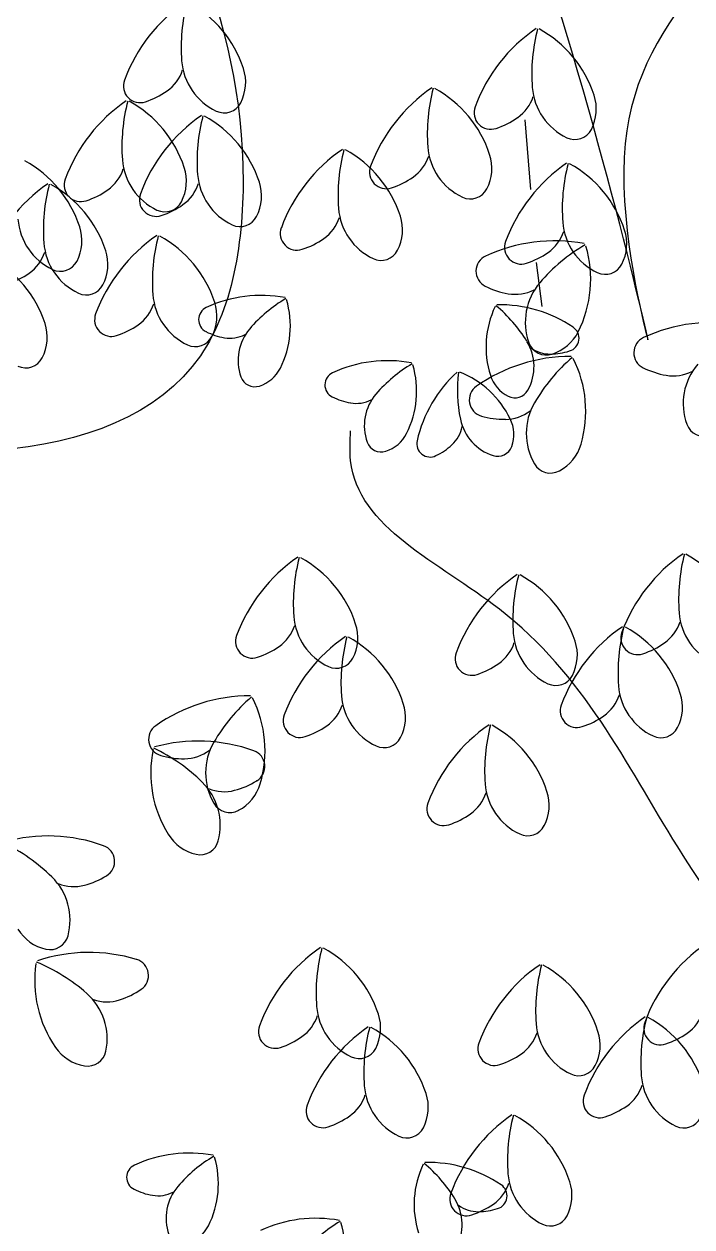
# Model space of a CAD drawing. Header units: millimetres. Extents: x 87938 to 265635, y 330093 to 434310.
# Drawn here: x 133239 to 133716, y 386085 to 386945 of the extents above; entities that cross this region are included whole.
import ezdxf

# ---------------------------------------------------------------- set-up
doc = ezdxf.new("R2010")
doc.units = ezdxf.units.MM

# ---------------------------------------------------------------- blocks, each defined once
blk = doc.blocks.new('A$C375B4AEE')
for p, q in [((5125.86, 5353.12), (5129.9, 5303.43)), ((5133.94, 5251.32), (5137.98, 5219.81))]:
    blk.add_line(p, q)
for centre, radius, start, end in [((4949.43, 5340.84), 117.21, 124.40992, 159.68568), ((5006.87, 5404.96), 126.82, 165.19736, 184.33018), ((4845.11, 5363.82), 83.66, 18.11828, 61.26607), ((5200.16, 5321.81), 117.21, 124.40993, 159.68568), ((5257.6, 5385.93), 126.82, 165.19736, 184.33018), ((5095.84, 5344.79), 83.66, 18.11828, 61.26607), ((4923.66, 5398.66), 43.37, 184.33018, 244.70861), ((4852.97, 5398.04), 29.57, 305.0675, 341.9072), ((4894.43, 5379.96), 31.77, 332.70293, 18.11829), ((4850.69, 5377.4), 11.93, 159.68584, 288.61535), ((5125.45, 5279.31), 117.21, 124.40993, 159.68568), ((5182.89, 5343.43), 126.82, 165.19736, 184.33018), ((5021.13, 5302.29), 83.66, 18.11828, 61.26607), ((5174.39, 5379.63), 43.37, 184.33018, 244.70861), ((4907.07, 5270.11), 117.21, 124.40989, 159.68567), ((4964.51, 5334.23), 126.82, 165.19739, 184.33018), ((4802.75, 5293.09), 83.66, 18.11828, 61.26612), ((4836.13, 5422.03), 58.87, 288.18028, 305.06749), ((5103.7, 5379.01), 29.57, 305.06752, 341.90719), ((5145.16, 5360.93), 31.77, 332.70293, 18.11828), ((4910.82, 5371.5), 13.32, 244.70864, 332.70271), ((5101.42, 5358.37), 11.93, 159.68581, 288.61526), ((4960.81, 5259.57), 117.21, 124.40992, 159.68568), ((5018.26, 5323.69), 126.82, 165.19736, 184.33018), ((4856.5, 5282.54), 83.66, 18.11828, 61.26607), ((5086.86, 5403), 58.87, 288.18029, 305.0675), ((5161.55, 5352.47), 13.32, 244.70866, 332.70271), ((5061.62, 5235.38), 117.21, 124.40993, 159.68568), ((5119.06, 5299.5), 126.82, 165.19736, 184.33018), ((4957.3, 5258.36), 83.66, 18.11828, 61.26607), ((5099.68, 5337.13), 43.37, 184.33018, 244.70861), ((4728.04, 5250.58), 83.66, 18.11828, 61.26612), ((4881.3, 5327.93), 43.37, 184.33017, 244.70868), ((5028.99, 5336.51), 29.57, 305.0675, 341.90719), ((5070.45, 5318.42), 31.77, 332.70293, 18.11829), ((4810.6, 5327.31), 29.57, 305.06747, 341.90732), ((4852.07, 5309.23), 31.77, 332.70281, 18.11841), ((4935.04, 5317.39), 43.37, 184.33018, 244.70861), ((5026.71, 5315.86), 11.93, 159.68581, 288.61526), ((5221.95, 5225.42), 117.21, 124.40993, 159.68568), ((5279.39, 5289.54), 126.82, 165.19736, 184.33018), ((5117.63, 5248.4), 83.66, 18.11828, 61.26607), ((4850.91, 5210.66), 117.21, 124.40993, 159.68568), ((4908.35, 5274.78), 126.82, 165.19736, 184.33018), ((4746.59, 5233.64), 83.66, 18.11828, 61.26607), ((4808.33, 5306.67), 11.93, 159.68548, 288.61516), ((4864.35, 5316.76), 29.57, 305.0675, 341.9072), ((4905.81, 5298.68), 31.77, 332.70293, 18.11829), ((5012.15, 5360.49), 58.87, 288.1803, 305.0675), ((4793.77, 5351.29), 58.87, 288.18028, 305.06753), ((4862.07, 5296.12), 11.93, 159.68584, 288.61535), ((5086.84, 5309.96), 13.32, 244.70864, 332.70271), ((4868.46, 5300.77), 13.32, 244.70857, 332.70275), ((4847.51, 5340.75), 58.87, 288.18028, 305.06749), ((5035.85, 5293.2), 43.37, 184.33018, 244.70861), ((4806.59, 5285.43), 43.37, 184.33017, 244.70868), ((4922.21, 5290.22), 13.32, 244.70864, 332.70271), ((4965.16, 5292.58), 29.57, 305.0675, 341.90719), ((5006.62, 5274.49), 31.77, 332.70293, 18.11829), ((5196.17, 5283.24), 43.37, 184.33018, 244.70861), ((4777.36, 5266.72), 31.77, 332.70281, 18.11841), ((4962.88, 5271.93), 11.93, 159.68581, 288.61526), ((5125.48, 5282.62), 29.57, 305.06752, 341.90719), ((5166.94, 5264.53), 31.77, 332.70293, 18.11828), ((4825.13, 5268.48), 43.37, 184.33018, 244.70858), ((4928.85, 5173.72), 117.21, 124.40989, 159.68567), ((4986.3, 5237.84), 126.82, 165.19739, 184.33018), ((4824.54, 5196.7), 83.66, 18.11828, 61.26612), ((4948.32, 5316.56), 58.87, 288.1803, 305.0675), ((5146.99, 5149.43), 117.21, 79.54266, 114.81839), ((5123.21, 5261.97), 11.93, 159.68581, 288.61526), ((5232.93, 5154.35), 126.82, 120.33009, 139.46286), ((5089.26, 5239.31), 83.66, 333.251, 16.39875), ((4703.24, 5181.53), 83.66, 18.11828, 61.26607), ((4754.44, 5267.86), 29.57, 305.0675, 341.9072), ((4795.9, 5249.77), 31.77, 332.70294, 18.11827), ((5023.01, 5266.03), 13.32, 244.70864, 332.70271), ((5102.79, 5244.99), 11.93, 114.81859, 243.7477), ((5108.65, 5306.6), 58.87, 288.18029, 305.0675), ((4793.75, 5258.26), 13.32, 244.70857, 332.70275), ((5183.34, 5256.07), 13.32, 244.70866, 332.70271), ((4737.61, 5291.84), 58.87, 288.18028, 305.06749), ((5169.51, 5208.59), 43.37, 139.46294, 199.84128), ((4812.3, 5241.31), 13.32, 244.70872, 332.70275), ((4903.08, 5231.54), 43.37, 184.33017, 244.70868), ((5123.96, 5286.89), 58.87, 243.313, 260.20026), ((5118.97, 5258.02), 29.57, 260.2003, 297.03997), ((4832.39, 5230.92), 29.57, 305.06747, 341.90732), ((4937.4, 5133.89), 93.77, 79.54264, 114.81837), ((4873.85, 5212.83), 31.77, 332.70281, 18.11841), ((5006.16, 5137.83), 101.45, 120.33006, 139.46287), ((4891.22, 5205.79), 66.93, 333.25103, 16.39876), ((5164.98, 5190.85), 66.93, 154.47324, 197.62104), ((5040.72, 5141.98), 101.45, 31.40918, 50.54198), ((5107.98, 5127.19), 93.77, 56.05367, 91.32941), ((4830.12, 5210.27), 11.93, 159.68548, 288.61516), ((4902.05, 5210.34), 9.54, 114.81822, 243.74802), ((4752.56, 5197.66), 31.77, 332.70294, 18.11827), ((4815.55, 5254.9), 58.87, 288.18028, 305.06753), ((4955.42, 5181.22), 34.69, 139.46287, 199.84132), ((5155.02, 5197.06), 9.54, 287.12411, 56.05358), ((5259.88, 5091.14), 117.21, 79.54264, 114.81839), ((4890.25, 5204.37), 13.32, 244.70857, 332.70275), ((4918.98, 5243.86), 47.1, 243.313, 260.20022), ((4914.99, 5220.76), 23.65, 260.20023, 297.0399), ((5097.7, 5176.77), 34.69, 331.03074, 31.40913), ((5141.25, 5198.39), 13.32, 199.84152, 287.83573), ((5135.6, 5215.95), 31.77, 287.83558, 333.25108), ((5215.68, 5186.7), 11.93, 114.81859, 243.7477), ((5143.89, 5209.4), 23.65, 233.83216, 270.67183), ((5143.62, 5232.85), 47.1, 270.67182, 287.55904), ((4768.95, 5189.2), 13.32, 244.70872, 332.70275), ((5027.71, 5087.26), 93.77, 79.54264, 114.81837), ((5096.47, 5091.2), 101.45, 120.33006, 139.46287), ((4981.53, 5159.16), 66.93, 333.25103, 16.39876), ((5158.64, 5066.85), 117.21, 89.87295, 125.14869), ((5242.31, 5087.1), 126.82, 130.66038, 149.79322), ((5085.73, 5144.92), 83.66, 343.58128, 26.72912), ((5282.4, 5150.3), 43.37, 139.46294, 199.84126), ((4932.81, 5173.06), 10.66, 199.84128, 287.83559), ((4928.29, 5187.11), 25.42, 287.83554, 333.25095), ((4992.36, 5163.71), 9.54, 114.81833, 243.74791), ((5140.22, 5103.11), 93.77, 131.9815, 167.25725), ((5179.01, 5160.02), 101.45, 172.76895, 191.90173), ((5055.07, 5110.34), 66.93, 25.68991, 68.83766), ((5125.42, 5178.29), 25.42, 197.6211, 243.0365), ((5236.85, 5228.61), 58.87, 243.31296, 260.20022), ((5231.86, 5199.73), 29.57, 260.20023, 297.03997), ((5098.02, 5152.94), 11.93, 125.14876, 254.07822), ((5118.73, 5165.13), 10.66, 243.03639, 331.03068), ((5009.29, 5197.23), 47.1, 243.313, 260.20022), ((5005.3, 5174.13), 23.65, 260.20023, 297.0399), ((5045.73, 5134.59), 34.69, 139.46287, 199.84132), ((5170.19, 5129.09), 43.37, 149.79323, 210.17164), ((5111.6, 5168.65), 29.57, 270.5305, 307.3701), ((5057.69, 5138.3), 23.65, 312.63916, 349.4787), ((5113.69, 5146.25), 34.69, 191.90169, 252.2802), ((5111.33, 5197.96), 58.87, 253.64335, 270.53052), ((5092.48, 5128.33), 25.42, 340.27443, 25.68995), ((5254.14, 5140.1), 13.32, 199.84152, 287.83556), ((5018.6, 5140.48), 25.42, 287.83554, 333.25095), ((5023.12, 5126.43), 10.66, 199.84128, 287.83559), ((5058.07, 5121.69), 9.54, 167.2572, 296.18675), ((5041.81, 5155.55), 47.1, 295.75189, 312.63911), ((5106.37, 5123.35), 10.66, 252.28026, 340.27451), ((5135.51, 5130.25), 31.77, 298.16595, 343.5814), ((5144.21, 5113.99), 13.32, 210.17145, 298.16605), ((5029.63, 4943.78), 117.21, 124.40989, 159.68567), ((5087.07, 5007.9), 126.82, 165.19739, 184.33018), ((4925.31, 4966.76), 83.66, 18.11828, 61.26612), ((5305.15, 4946.27), 117.21, 124.40991, 159.68567), ((5362.59, 5010.39), 126.82, 165.19739, 184.33018), ((5200.83, 4969.25), 83.66, 18.11828, 61.26609), ((5186.59, 4931.51), 117.21, 124.40989, 159.68567), ((5244.03, 4995.63), 126.82, 165.1974, 184.33018), ((5082.27, 4954.49), 83.66, 18.11828, 61.26612), ((5003.86, 5001.6), 43.37, 184.33017, 244.70868), ((5279.38, 5004.09), 43.37, 184.33018, 244.70863), ((4933.16, 5000.98), 29.57, 305.06747, 341.90732), ((4974.63, 4982.89), 31.77, 332.70281, 18.11841), ((5261.8, 4894.16), 117.21, 124.40991, 159.68568), ((5319.25, 4958.28), 126.82, 165.1974, 184.33018), ((5157.49, 4917.14), 83.66, 18.11828, 61.26612), ((5208.69, 5003.47), 29.57, 305.06741, 341.90735), ((4930.89, 4980.33), 11.93, 159.68548, 288.61516), ((5063.72, 4887.05), 117.21, 124.40989, 159.68567), ((5121.16, 4951.16), 126.82, 165.19739, 184.33018), ((4959.41, 4910.02), 83.66, 18.11828, 61.26612), ((5090.13, 4988.71), 29.57, 305.06747, 341.90732), ((5160.82, 4989.33), 43.37, 184.33017, 244.70868), ((5131.59, 4970.62), 31.77, 332.70281, 18.11841), ((5206.41, 4982.82), 11.93, 159.68548, 288.61516), ((5191.85, 5027.45), 58.87, 288.18028, 305.06753), ((4916.33, 5024.96), 58.87, 288.18028, 305.06753), ((5087.85, 4968.06), 11.93, 159.68548, 288.61516), ((4991.02, 4974.43), 13.32, 244.70857, 332.70275), ((5073.29, 5012.69), 58.87, 288.18028, 305.06753), ((5147.99, 4962.16), 13.32, 244.70857, 332.70275), ((5236.03, 4951.98), 43.37, 184.33017, 244.70868), ((4929.32, 4824.23), 117.21, 89.87295, 125.14869), ((5012.99, 4844.48), 126.82, 130.66039, 149.79321), ((4856.41, 4902.3), 83.66, 343.58128, 26.72912), ((5037.95, 4944.86), 43.37, 184.33017, 244.70868), ((5008.72, 4926.16), 31.77, 332.70281, 18.11841), ((5165.34, 4951.36), 29.57, 305.06747, 341.90732), ((5206.8, 4933.27), 31.77, 332.70281, 18.11841), ((4964.98, 4923.6), 11.93, 159.68548, 288.61516), ((4967.26, 4944.24), 29.57, 305.06747, 341.90732), ((5163.07, 4930.71), 11.93, 159.68548, 288.61516), ((5148.5, 4975.34), 58.87, 288.18028, 305.06753), ((4868.71, 4910.32), 11.93, 125.14876, 254.07822), ((4950.42, 4968.23), 58.87, 288.18028, 305.06753), ((5166.46, 4824.09), 117.21, 124.40989, 159.68567), ((5223.9, 4888.21), 126.82, 165.1974, 184.33018), ((5062.14, 4847.06), 83.66, 18.11828, 61.26612), ((5223.2, 4924.81), 13.32, 244.70857, 332.70275), ((5025.12, 4917.7), 13.32, 244.70857, 332.70275), ((4941.96, 4886.43), 83.66, 168.57019, 211.71798), ((4806.19, 4789.35), 126.82, 45.50611, 64.63896), ((4892.24, 4791.89), 117.21, 70.15065, 105.42637), ((4882.28, 4926.03), 29.57, 270.5305, 307.3701), ((4940.87, 4886.47), 43.37, 149.79323, 210.17164), ((4927.99, 4890.92), 11.93, 301.22092, 70.15068), ((4882.01, 4955.33), 58.87, 253.64335, 270.53052), ((4864.68, 4848.87), 43.37, 345.12777, 45.50616), ((4903.28, 4930.83), 58.87, 284.76883, 301.65603), ((4906.19, 4887.63), 31.77, 298.16595, 343.5814), ((5140.69, 4881.9), 43.37, 184.33017, 244.70868), ((4910.75, 4902.5), 29.57, 247.9291, 284.76879), ((5070, 4881.28), 29.57, 305.06747, 341.90732), ((5111.46, 4863.2), 31.77, 332.70281, 18.11841), ((4914.9, 4871.37), 13.32, 210.17145, 298.16605), ((5067.72, 4860.64), 11.93, 159.68548, 288.61516), ((5053.16, 4905.27), 58.87, 288.18028, 305.06753), ((4784.83, 4724.04), 117.21, 70.15066, 105.42638), ((4897.82, 4859.15), 31.77, 211.71802, 257.13344), ((5127.85, 4854.74), 13.32, 244.70857, 332.70275), ((4698.78, 4721.5), 126.82, 45.50611, 64.63896), ((4820.58, 4823.07), 11.93, 301.22092, 70.15068), ((4893.72, 4841.16), 13.32, 257.13344, 345.12771), ((4757.26, 4781.03), 43.37, 345.12777, 45.50616), ((4803.33, 4834.65), 29.57, 247.9291, 284.76879), ((4795.86, 4862.99), 58.87, 284.76883, 301.65603), ((4790.41, 4791.3), 31.77, 211.71802, 257.13341), ((4786.3, 4773.32), 13.32, 257.13336, 345.12771), ((5321.46, 4667.33), 117.21, 124.40991, 159.68568), ((4814.33, 4640.8), 117.21, 73.17809, 108.45381), ((5045.94, 4664.84), 117.21, 124.40989, 159.68567), ((5103.38, 4728.96), 126.82, 165.19739, 184.33018), ((4941.62, 4687.81), 83.66, 18.11828, 61.26612), ((4858.99, 4737.84), 83.66, 171.59762, 214.74545), ((4728.54, 4633.72), 126.82, 48.53354, 67.66636), ((4844.8, 4741.58), 11.93, 304.2488, 73.17804), ((5202.9, 4652.56), 117.21, 124.40989, 159.68567), ((5260.35, 4716.68), 126.82, 165.1974, 184.33018), ((5098.59, 4675.54), 83.66, 18.11828, 61.26612), ((4818.01, 4780.13), 58.87, 287.7962, 304.68349), ((4783.8, 4696.25), 43.37, 348.15504, 48.53349), ((4826.97, 4752.23), 29.57, 250.95655, 287.79628), ((4949.48, 4722.03), 29.57, 305.06747, 341.90732), ((5020.17, 4722.65), 43.37, 184.33017, 244.70868), ((4990.94, 4703.95), 31.77, 332.70281, 18.11841), ((5225, 4724.52), 29.57, 305.06741, 341.90735), ((4947.2, 4701.39), 11.93, 159.68548, 288.61516), ((5080.04, 4608.1), 117.21, 124.40989, 159.68567), ((5137.48, 4672.22), 126.82, 165.19739, 184.33018), ((4975.72, 4631.08), 83.66, 18.11828, 61.26612), ((5177.13, 4710.38), 43.37, 184.33017, 244.70868), ((5278.12, 4615.22), 117.21, 124.40991, 159.68568), ((5335.56, 4679.33), 126.82, 165.1974, 184.33018), ((5222.72, 4703.88), 11.93, 159.68541, 288.61535), ((5173.8, 4638.19), 83.66, 18.11828, 61.26612), ((4932.64, 4746.02), 58.87, 288.18028, 305.06753), ((5106.44, 4709.76), 29.57, 305.06747, 341.90732), ((5147.9, 4691.68), 31.77, 332.70281, 18.11841), ((5208.16, 4748.51), 58.87, 288.18028, 305.06753), ((4816.35, 4708.26), 31.77, 214.7455, 260.16082), ((4813.2, 4690.08), 13.32, 260.16095, 348.15512), ((5007.33, 4695.49), 13.32, 244.70857, 332.70275), ((5104.17, 4689.12), 11.93, 159.68548, 288.61516), ((5089.61, 4733.75), 58.87, 288.18028, 305.06753), ((5164.3, 4683.22), 13.32, 244.70857, 332.70275), ((5252.35, 4673.03), 43.37, 184.33017, 244.70863), ((5054.26, 4665.92), 43.37, 184.33017, 244.70868), ((5181.65, 4672.41), 29.57, 305.06747, 341.90732), ((4983.57, 4665.3), 29.57, 305.06747, 341.90732), ((5025.03, 4647.22), 31.77, 332.70281, 18.11841), ((5179.38, 4651.77), 11.93, 159.68548, 288.61516), ((4981.3, 4644.65), 11.93, 159.68548, 288.61516), ((5164.82, 4696.4), 58.87, 288.18028, 305.06753), ((4966.74, 4689.28), 58.87, 288.18028, 305.06753), ((5182.77, 4545.14), 117.21, 124.40989, 159.68567), ((5240.22, 4609.26), 126.82, 165.1974, 184.33018), ((5078.46, 4568.12), 83.66, 18.11828, 61.26612), ((5239.51, 4645.87), 13.32, 244.70857, 332.70275), ((5041.43, 4638.76), 13.32, 244.70857, 332.70275), ((4885.96, 4520.82), 93.77, 79.54262, 114.81836), ((4954.71, 4524.76), 101.45, 120.33005, 139.46286), ((4839.78, 4592.73), 66.93, 333.25102, 16.39883), ((4850.6, 4597.27), 9.54, 114.81832, 243.74813), ((5113.54, 4577.79), 66.93, 154.4733, 197.62104), ((4989.27, 4528.91), 101.45, 31.40914, 50.54194), ((5056.54, 4514.12), 93.77, 56.05367, 91.32939), ((5086.31, 4602.34), 29.57, 305.06747, 341.90732), ((5103.57, 4583.99), 9.54, 287.124, 56.05382), ((5157, 4602.96), 43.37, 184.33017, 244.70868), ((5127.77, 4584.26), 31.77, 332.70281, 18.11841), ((4867.53, 4630.8), 47.1, 243.31296, 260.20019), ((4863.54, 4607.7), 23.65, 260.20025, 297.04004), ((4903.98, 4568.15), 34.69, 139.4629, 199.84129), ((5084.04, 4581.7), 11.93, 159.68548, 288.61516), ((5046.25, 4563.71), 34.69, 331.03064, 31.40928), ((5092.45, 4596.34), 23.65, 233.83212, 270.6719), ((5069.47, 4626.32), 58.87, 288.18028, 305.06753), ((5092.17, 4619.78), 47.1, 270.67187, 287.55903), ((4976.27, 4474.19), 93.77, 79.54262, 114.81836), ((5144.17, 4575.8), 13.32, 244.70857, 332.70275), ((4876.85, 4574.04), 25.42, 287.83564, 333.25091), ((5045.02, 4478.13), 101.45, 120.33005, 139.46286), ((4930.09, 4546.1), 66.93, 333.25102, 16.39883)]:
    blk.add_arc(centre, radius, start, end)
for points in [[(4240.58, 6701.93), (4422.87, 6944.7), (4757.07, 6929.53), (5091.27, 6884.01), (5319.13, 6777.8), (5501.42, 6459.16), (5471.04, 6049.47), (5410.27, 5837.05), (5334.32, 5548.75), (5197.6, 5336.32), (5212.79, 5199.76), (5136.84, 5472.88), (5015.31, 5715.66), (4878.6, 6049.47), (4924.17, 6383.29)], [(2022.73, 5685.31), (2645.55, 5579.1), (2934.18, 5654.97), (3192.42, 5457.71), (3435.47, 5412.19), (3784.86, 5776.35), (4088.68, 5973.61), (4453.26, 5897.74), (4802.64, 5624.62), (4924.17, 5321.15), (4893.79, 5184.59), (4559.59, 5139.07), (4362.11, 5230.11), (4088.68, 5305.98), (3891.2, 5169.42), (3511.43, 5199.76), (3131.66, 5199.76)], [(5256.45, 3920.05), (5213.92, 3707.63), (5277.72, 3558.93), (5362.78, 3388.99), (5447.85, 3282.78), (5490.38, 3112.84), (5554.18, 3261.54), (5617.98, 3367.75), (5554.18, 3580.17), (5532.92, 3856.32), (5469.12, 3962.53), (5469.12, 4174.96), (5405.32, 4578.56), (5235.18, 4833.47), (5107.58, 5003.41), (5001.25, 5109.62), (5001.25, 5130.86)], [(4729.5, 4704.17), (4690.43, 4274.91), (4670.9, 3962.72), (4690.43, 3728.57), (4749.04, 3572.48), (4768.57, 3377.36), (4827.17, 3221.26), (4905.31, 3006.63), (5002.98, 2752.97), (5002.98, 2635.9), (5120.19, 2538.34), (5159.26, 2518.83), (5198.33, 2616.39), (5322.25, 2858.83), (5335.07, 3104.19), (5217.86, 3318.82), (5178.79, 3435.89), (5100.66, 3435.89), (4924.85, 3396.87)]]:
    blk.add_spline(points, degree=3)
blk.add_point((4934.17, 4880.72))

msp = doc.modelspace()

# ---------------------------------------------------------------- block references
msp.add_blockref('A$C375B4AEE', (128470.99, 381523.37))

doc.saveas('drawing.dxf')
